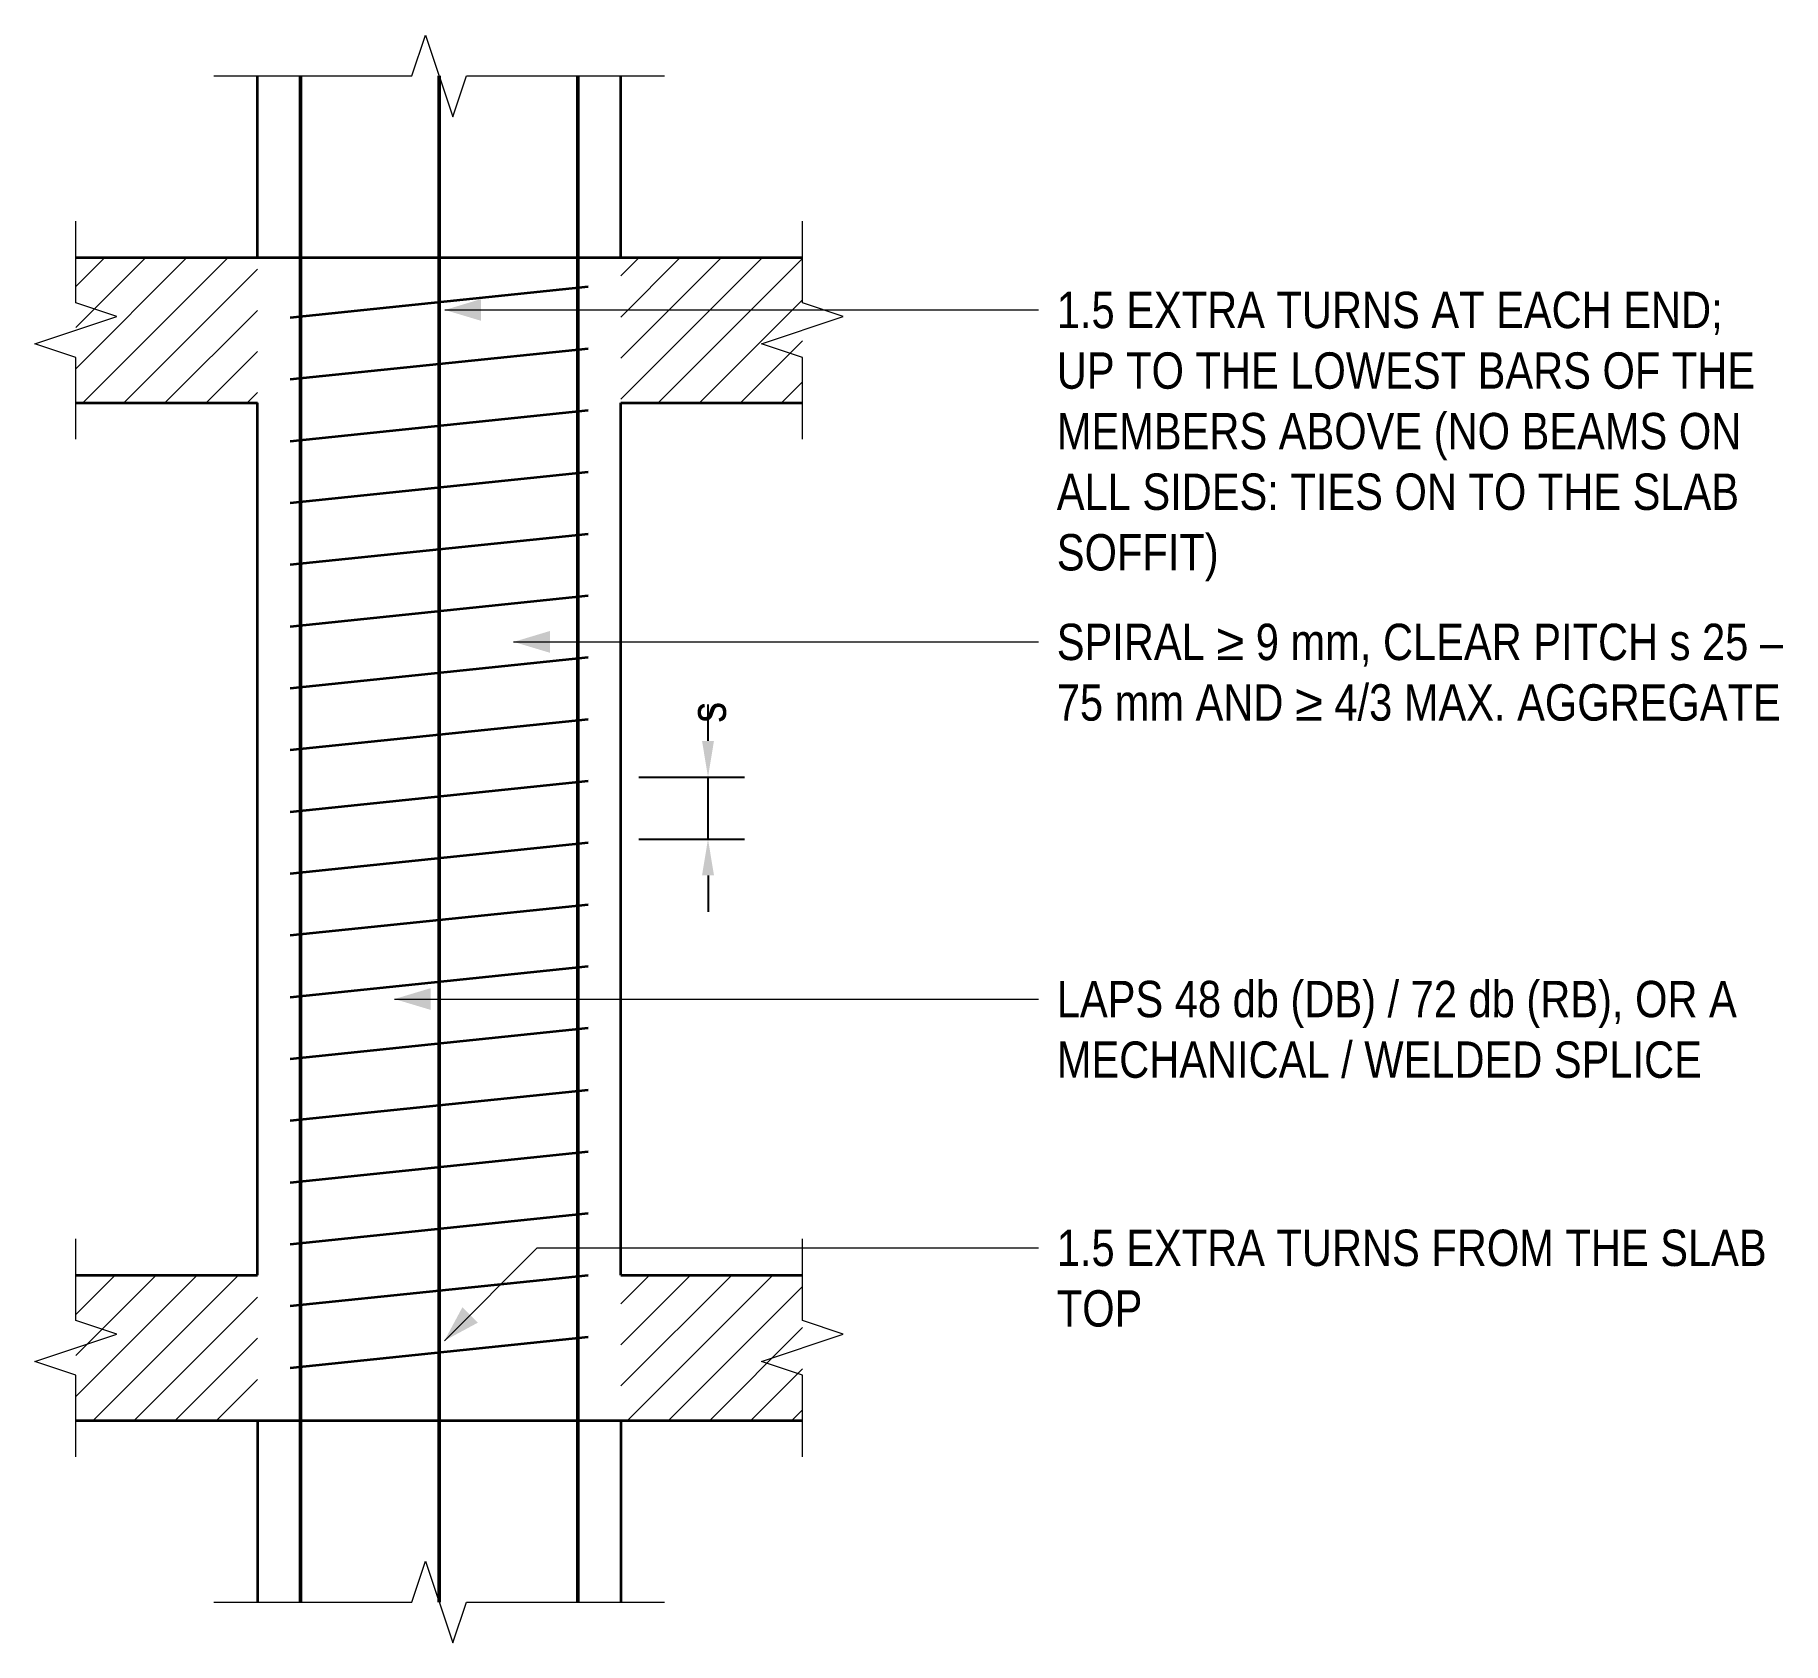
# Model space of a CAD drawing. Header units: millimetres. Extents: x -556 to 1849, y -50506 to -48294.
import ezdxf

# ---------------------------------------------------------------- set-up
doc = ezdxf.new("R2010")
doc.units = ezdxf.units.MM
doc.header["$LTSCALE"] = 3.75
for name, color, linetype, lineweight in [('S-ANNO', 3, 'Continuous', 18), ('S-BREAK', 8, 'Continuous', 18), ('S-CONC', 4, 'Continuous', 35), ('S-DIMS', 2, 'Continuous', 18), ('S-HATCH', 9, 'Continuous', 13), ('S-REBR', 1, 'Continuous', 50), ('S-REBR-SEC', 30, 'Continuous', 35), ('S-TEXT', 7, 'Continuous', 18)]:
    doc.layers.add(name, color=color, linetype=linetype, lineweight=lineweight)
doc.styles.add('AN', font='ARIALN_0.TTF')
doc.dimstyles.new('EIT-25', dxfattribs={"dimscale": 25, "dimtxt": 2, "dimasz": 2, "dimexe": 2, "dimexo": 1, "dimgap": 0.6, "dimtad": 1, "dimdec": 0, "dimtxsty": 'AN', "dimcen": 2.5, "dimclrd": 2, "dimclre": 8, "dimclrt": 7, "dimazin": 3, "dimtfac": 1, "dimtmove": 1, "dimatfit": 3, "dimlwd": -1, "dimlwe": -1, "dimarcsym": 0})

msp = doc.modelspace()

# ---------------------------------------------------------------- hatches: boundary and pattern name
at = {"layer": 'S-HATCH'}
h = msp.add_hatch(dxfattribs=at)
h.set_pattern_fill('ANSI31', color=256, scale=12.59843)
h.paths.add_polyline_path([(-500, -48800), (-250, -48800), (-250, -48600), (-500, -48600)])
h = msp.add_hatch(dxfattribs=at)
h.set_pattern_fill('ANSI31', color=256, scale=12.59843)
h.paths.add_polyline_path([(250, -48800), (500, -48800), (500, -48600), (250, -48600)])
h = msp.add_hatch(dxfattribs=at)
h.set_pattern_fill('ANSI31', color=256, scale=12.59843)
h.paths.add_polyline_path([(-500, -50200), (-250, -50200), (-250, -50000), (-500, -50000)])
h = msp.add_hatch(dxfattribs=at)
h.set_pattern_fill('ANSI31', color=256, scale=12.59843)
h.paths.add_polyline_path([(250, -50200), (500, -50200), (500, -50000), (250, -50000)])

# ---------------------------------------------------------------- linework, layer by layer
at = {"layer": 'S-ANNO', "flags": 128}
for points in [[(7.8, -48672.1), (750, -48672.1), (825, -48672.1)], [(102.5, -49128.8), (750, -49128.8), (825, -49128.8)], [(-61.5, -49620.2), (750, -49620.2), (825, -49620.2)], [(7.2, -50090.3), (135, -49962.5), (750, -49962.5), (825, -49962.5)]]:
    msp.add_lwpolyline(points, dxfattribs=at)
at = {"layer": 'S-ANNO'}
for points in [[(7.8, -48672.1), (57.8, -48687.1), (57.8, -48657.1)], [(102.5, -49128.8), (152.5, -49143.8), (152.5, -49113.8)], [(-61.5, -49620.2), (-11.5, -49635.2), (-11.5, -49605.2)], [(7.2, -50090.3), (53.2, -50065.5), (32, -50044.3)]]:
    msp.add_solid(points, dxfattribs=at)
at = {"layer": 'S-BREAK', "flags": 128}
for points in [[(-310, -48350), (-37.5, -48350), (-18.8, -48293.8), (18.8, -48406.2), (37.5, -48350), (310, -48350)], [(-500, -48850), (-500, -48737.5), (-556.2, -48718.8), (-443.8, -48681.2), (-500, -48662.5), (-500, -48550)], [(500, -48850), (500, -48737.5), (443.8, -48718.8), (556.2, -48681.2), (500, -48662.5), (500, -48550)], [(-500, -50250), (-500, -50137.5), (-556.2, -50118.8), (-443.8, -50081.2), (-500, -50062.5), (-500, -49950)], [(500, -50250), (500, -50137.5), (443.8, -50118.8), (556.2, -50081.2), (500, -50062.5), (500, -49950)], [(-310, -50450), (-37.5, -50450), (-18.8, -50393.8), (18.8, -50506.2), (37.5, -50450), (310, -50450)]]:
    msp.add_lwpolyline(points, dxfattribs=at)
at = {"layer": 'S-CONC'}
for p, q in [((-250, -48600), (-250, -48350)), ((250, -48600), (250, -48350)), ((-500, -48600), (500, -48600)), ((-500, -48800), (-250, -48800)), ((-250, -50000), (-250, -48800)), ((250, -48800), (500, -48800)), ((250, -50000), (250, -48800)), ((-500, -50000), (-250, -50000)), ((250, -50000), (500, -50000)), ((-500, -50200), (500, -50200)), ((-250, -50200), (-250, -50450)), ((250, -50200), (250, -50450))]:
    msp.add_line(p, q, dxfattribs=at)
at = {"layer": 'S-REBR', "flags": 128}
for points in [[(-191, -50450), (-191, -48350)], [(0, -50450), (0, -48350)], [(191, -50450), (191, -48350)]]:
    msp.add_lwpolyline(points, dxfattribs=at)
at = {"layer": 'S-REBR-SEC'}
for p, q in [((-205, -48682.5), (205, -48640)), ((-205, -48767.5), (205, -48725)), ((-205, -48852.5), (205, -48810)), ((-205, -48937.5), (205, -48895)), ((-205, -49022.5), (205, -48980)), ((-205, -49107.5), (205, -49065)), ((-205, -49192.5), (205, -49150)), ((-205, -49277.5), (205, -49235)), ((-205, -49362.5), (205, -49320)), ((-205, -49447.5), (205, -49405)), ((-205, -49532.5), (205, -49490)), ((-205, -49617.5), (205, -49575)), ((-205, -49702.5), (205, -49660)), ((-205, -49787.5), (205, -49745)), ((-205, -49872.5), (205, -49830)), ((-205, -49957.5), (205, -49915)), ((-205, -50042.5), (205, -50000)), ((-205, -50127.5), (205, -50085))]:
    msp.add_line(p, q, dxfattribs=at)

# ---------------------------------------------------------------- texts
at = {"layer": 'S-TEXT', "char_height": 50, "attachment_point": 1, "style": 'AN'}
for s, insert, width in [('1.5 EXTRA TURNS AT EACH END;\\PUP TO THE LOWEST BARS OF THE\\PMEMBERS ABOVE (NO BEAMS ON\\PALL SIDES: TIES ON TO THE SLAB\\PSOFFIT)', (850, -48647.1), 1012.063), ('SPIRAL ≥ 9 mm, CLEAR PITCH s 25 –\\P75 mm AND ≥ 4/3 MAX. AGGREGATE', (850, -49103.8), 1052.11), ('LAPS 48 db (DB) / 72 db (RB), OR A\\PMECHANICAL / WELDED SPLICE', (850, -49595.2), 985.886), ('1.5 EXTRA TURNS FROM THE SLAB\\PTOP', (850, -49937.5), 1028.593)]:
    msp.add_mtext(s, dxfattribs=dict(at, insert=insert, width=width))

# ---------------------------------------------------------------- dimensions: what is measured, and where the dimension line sits
at = {"layer": 'S-DIMS'}
msp.add_linear_dim(base=(370, -49400), p1=(250, -49400), p2=(250, -49315), angle=90, location=(370, -49225.7), text='s', dimstyle='EIT-25', override={"dimtmove": 2}, dxfattribs=at).render()

doc.saveas('drawing.dxf')
